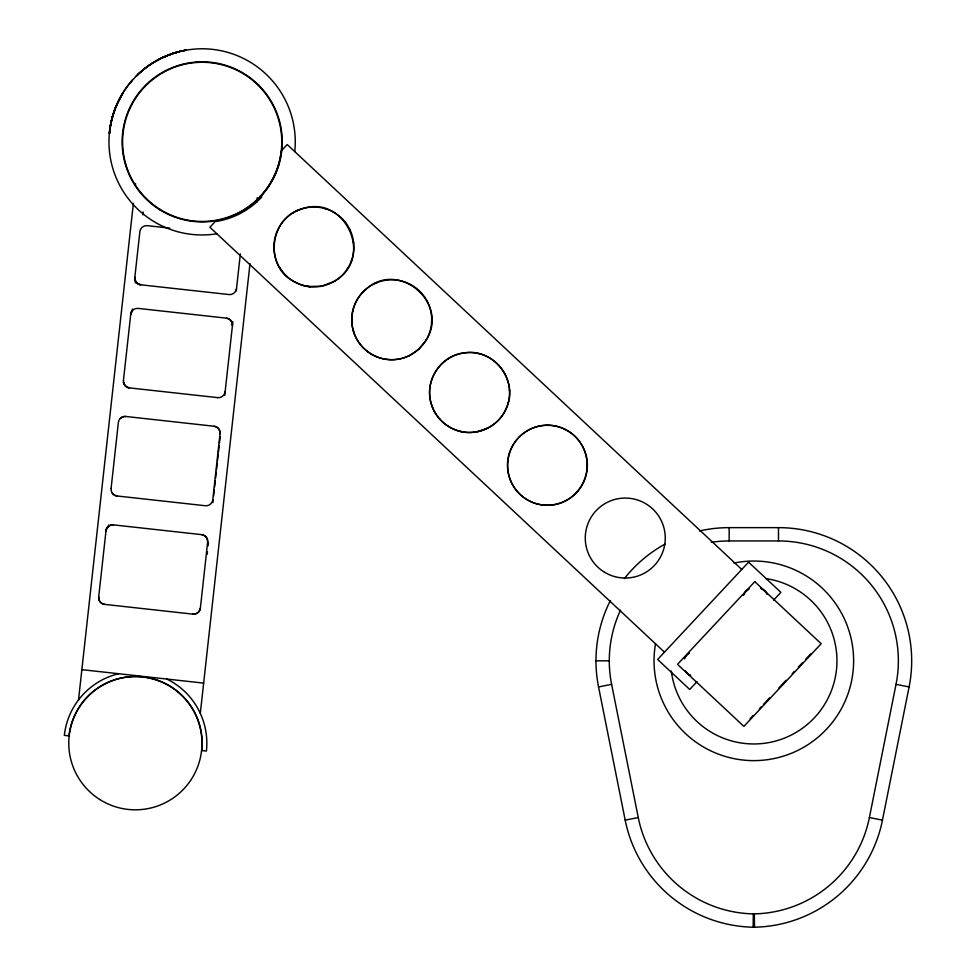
<?xml version="1.0" encoding="UTF-8"?>
<svg xmlns="http://www.w3.org/2000/svg" width="976" height="976" viewBox="0 0 976 976"><rect width="100%" height="100%" fill="white"/><g stroke="black" fill="none" stroke-linecap="round" stroke-linejoin="round"><path stroke-width="1.46" d="M291.958 280.38C263.886 264.093 270.608 217.514 301.425 209.023M353.434 331.157C349.066 316.993 353.495 300.632 364.402 290.604M699.524 530.968A133.2 133.2 0 0 1 729.157 527.638L778.482 527.638A133.2 133.2 0 0 1 909.095 686.958L882.45 820.145A133.2 133.2 0 0 1 754.485 927.2L753.167 927.2L753.301 913.878A119.877 119.877 0 0 1 638.255 817.534L611.61 684.335A119.877 119.877 0 0 1 620.516 610.171M426.012 340.282C449.826 303.865 399.489 259.994 366.695 288.603M431.636 321.824L431.673 320.836M506.068 408.785C519.549 382.104 494.234 347.993 464.881 352.824C441.054 354.788 423.974 381.03 431.185 403.6M78.519 699.914L133.383 203.313M135.322 185.66L135.554 183.549M98.698 596.922L105.994 530.859A6.795 6.734 6.3 0 1 113.46 524.881L201.703 534.641A6.783 6.734 6.6 0 1 207.656 542.095L200.373 608.146A6.795 6.722 6.3 0 1 192.919 614.136L104.664 604.376A6.734 6.686 6.3 0 1 100.064 601.789A6.832 6.783 6.3 0 1 98.698 596.922A6.783 6.734 6.2 0 0 104.664 604.388M111.081 488.525L118.377 422.462A6.783 6.734 6.3 0 1 125.867 416.484L214.086 426.244A6.783 6.747 6.8 0 1 220.051 433.698L212.768 499.761A6.783 6.734 6.3 0 1 205.302 505.739L117.059 495.979A6.747 6.71 6.2 0 1 112.106 492.88M123.44 380.433L130.735 314.382A6.771 6.747 6.3 0 1 138.202 308.404L226.444 318.152A6.771 6.747 7.5 0 1 232.41 325.606A6.771 6.747 6.9 0 0 226.444 318.152M108.556 525.039L108.409 526.393A6.722 6.307 -88.3 0 0 106.152 530.883M132.211 310.844L132.419 308.989M135.298 282.979L135.505 281.112M142.825 214.866L143.143 211.914M207.156 554.441L207.437 551.891M208.108 545.791L208.437 542.79M212.878 502.591L213.195 499.761M213.61 495.942L214.281 489.891M214.598 487.048L215.269 480.997M215.574 478.228L216.233 472.299M216.526 469.554L217.221 463.319M217.514 460.648L218.209 454.34M218.478 451.949L219.149 445.898M219.478 442.86L220.149 436.809M224.724 395.402L232.849 321.848M236.277 290.799L240.352 253.894M200.312 713.371L250.002 263.605M256.81 202.044L257.286 197.713M753.301 913.878L754.35 913.878A119.877 119.877 0 0 0 869.396 817.534L896.029 684.335A119.877 119.877 0 0 0 778.482 540.948L778.482 527.638M352.58 311.783L352.787 310.807M430.684 328.692L430.892 327.729M508.228 402.673L507.666 404.589M279.295 163.346L275.171 174.741M335.366 280.673C374.747 257.237 344.552 193.346 301.413 209.023M351.445 260.616L351.787 259.677M116.315 105.713L123.33 92.427M354.947 304.146L355.349 303.231M116.888 104.639L117.645 102.944M506.276 408.334C498.346 428 473.433 438.102 454.072 429.342M118.328 101.272L122.305 93.903M409.542 355.52L418.667 349.274L426.012 340.295M347.7 268.266L347.163 269.108M268.51 186.684L260.946 196.225M130.747 82.045L137.689 74.627A93.086 93.062 -34 0 1 160.04 58.792M162.943 57.364L160.027 58.78M216.013 220.71L209.901 227.262L664.449 652.163M281.783 150.365L287.212 144.546L741.772 569.459M696.925 681.748L689.715 689.459L657.629 659.471L748.592 562.164L780.898 592.359L773.614 600.142M750.105 718.739L753.179 715.432M759.34 708.844L761.402 706.648M763.452 704.452L769.613 697.864M778.86 687.97L786.046 680.284M792.207 673.696L794.257 671.488M798.368 667.096L802.479 662.704M805.554 659.41L810.69 653.92M418.667 349.274L419.399 348.578M364.402 290.604L366.695 288.603M447.411 359.266L448.252 358.717M335.366 280.673L334.512 281.21M292.397 213.293L293.251 212.756M334.5 281.21L321.58 286.188L307.977 286.505M409.542 355.52C398.452 361.12 384.751 361.096 373.698 355.41M295.874 211.304L297.68 210.45M487.402 428.269L478.057 431.563M178.364 51.948A92.952 92.818 -26.4 0 0 162.785 57.608L159.442 59.194A92.988 92.988 0 0 0 136.03 76.396A93.074 93.074 0 0 1 294.752 151.597M162.687 57.596L164.334 56.73M163.517 57.206L172.776 53.46A93.001 92.781 -23.2 0 1 186.172 50.154L186.245 50.166A92.952 92.866 -28.4 0 0 171.849 53.814L164.749 56.657M374.784 283.565L375.687 283.15M376.614 282.759L377.541 282.393M299.534 209.694L300.474 209.34M304.292 208.193L305.256 207.961M753.167 927.2A133.2 133.2 0 0 1 625.189 820.145L598.556 686.958L611.61 684.335M625.189 820.145L638.255 817.534M310.112 207.193L312.076 207.058M711.297 542.29A119.877 119.877 0 0 1 729.157 540.948L778.482 540.948M595.97 660.825L609.28 660.825M315.028 207.034L316.505 207.107M310.392 286.785L302.792 285.37M169.775 228.14L147.327 225.663A6.771 6.747 6.3 0 0 139.885 231.641L134.822 277.355A6.771 6.747 5.2 0 0 140.8 284.809L229.055 294.557A6.771 6.747 6.3 0 0 236.497 288.579M217.672 397.635L129.405 387.887A6.783 6.747 5.1 0 1 123.476 382.092M81.862 669.658L203.655 683.115M474.617 352.873L475.568 353.007M307.013 286.346L305.586 286.066M896.029 684.335L909.095 686.958M869.396 817.534L882.45 820.145M460.501 431.429L461.453 431.636M479.35 353.763L480.277 354.007M458.622 430.941L459.562 431.197M303.243 285.492L302.34 285.236M324.618 208.486L325.545 208.754M301.413 284.943L293.178 281.149M376.748 356.789L375.87 356.423M454.072 429.342C444.446 425.329 436.54 417.374 432.624 407.7M373.698 355.41C364.878 350.982 357.826 343.137 354.361 333.902M293.178 281.149L291.97 280.393M367.244 351.323L368.001 351.897M286.737 276.293L287.444 276.928M442.043 421.473L442.75 422.132M186.245 50.166L186.16 50.081A93.171 93.171 0 0 0 137.689 74.627M178.266 51.826L178.352 51.899A93.049 92.915 -26.3 0 0 162.968 57.413M110.508 125.233L110.593 125.318A92.94 92.903 -61.8 0 1 115.375 108.165M116.229 105.676A93.001 92.964 -60.6 0 0 109.324 133.309L109.495 133.407M285.37 274.964L286.041 275.635M363.011 347.529L363.682 348.2M439.395 418.692L440.03 419.412M283.43 272.841L284.065 273.561M282.223 271.352L282.82 272.097M345.077 222.003L345.675 222.76M281.649 270.584L280.551 269.01M424.633 297.07L425.17 297.875M435.43 413.275L435.943 414.08M279.539 267.4L280.039 268.217M504.555 373.198L505.019 374.052M434.027 410.774L434.479 411.616M427.11 301.169L427.549 302.023M349.713 229.262L350.128 230.129M432.624 407.712L432.258 406.797M432.258 406.809L431.185 403.588M354.361 333.902L353.727 332.072M431.929 405.894L431.612 404.979M353.727 332.072L353.434 331.145M353.556 242.146L353.666 243.122M509.448 389.912L509.509 390.888M754.35 913.878L754.485 927.163M431.685 318.859L431.697 319.835M729.157 527.638L729.157 540.948M166.847 679.052A71.468 71.468 0 0 1 206.412 751.069L201.764 750.556A66.795 66.795 0 0 0 142.703 676.832A66.795 66.795 0 0 0 68.991 735.892L64.331 735.367A71.468 71.468 0 0 1 118.669 673.721M123.464 380.42A6.759 6.722 5.8 0 0 129.405 387.875A6.759 6.722 6.1 0 1 123.476 382.092M225.102 391.669A6.783 6.747 6.3 0 1 217.66 397.647M117.047 495.991A6.783 6.734 6 0 1 111.105 488.488M200.361 608.146A6.783 6.734 6.3 0 1 192.919 614.136M120.341 418.423A6.747 6.71 6.3 0 1 125.831 416.496M113.448 524.893A6.734 6.673 6.3 0 0 108.409 526.406A6.771 6.637 61.1 0 0 106.03 529.956M130.589 314.382A7.113 6.283 -22.9 0 1 131.931 310.685M130.991 314.357A7.113 5.758 -36.9 0 1 132.48 311.002M201.703 534.628A6.795 6.734 6.7 0 1 207.644 542.095M214.098 426.231A6.783 6.734 7.2 0 1 220.039 433.698M598.556 686.958A133.2 133.2 0 0 1 610.415 600.484M624.396 578.573A133.2 133.2 0 0 1 665.046 544.083M734.001 563.03A99.796 99.796 0 0 1 853.329 653.237A99.796 99.796 0 0 1 749.08 760.511A99.796 99.796 0 0 1 655.494 643.818M109.41 133.322A93.171 93.171 0 0 1 132.333 80.215A93.074 93.074 0 0 0 216.867 233.776M109.629 133.419A92.903 92.659 -71 0 1 117.01 104.688M281.515 150.341A80.435 79.129 -39.4 0 1 278.99 163.273M261.763 196.981A79.032 78.263 -71 0 1 216.135 221.479M275 174.667A78.239 76.006 -46.8 0 1 268.351 186.575M765.818 578.573A83.131 83.131 0 0 1 836.822 665.449A83.131 83.131 0 0 1 756.62 743.919A83.131 83.131 0 0 1 671.317 671.024M690.642 675.551A13.042 13.042 0 0 1 685.701 671.268M684.457 658.69A13.042 13.042 0 0 1 689.239 652.981M743.468 595.092A13.274 13.274 0 0 1 748.385 589.431M761.097 588.552A13.274 13.274 0 0 1 767.234 594.299M690.447 675.526A13.103 13.103 0 0 1 685.555 671.183M684.432 658.568A13.103 13.103 0 0 1 689.263 652.883M743.456 594.933A13.359 13.359 0 0 1 749.373 588.76M760.609 588.247A13.359 13.359 0 0 1 767.063 593.847M754.79 581.659L677.515 664.327L743.907 726.388L821.182 643.721L754.79 581.659M134.834 277.33A6.759 6.747 5.9 0 0 140.8 284.797A6.759 6.734 6.1 0 1 134.834 277.391M159.82 209.254A79.593 79.593 0 0 0 281.722 144.875A79.593 79.593 0 0 0 165.017 71.492A79.593 79.593 0 0 0 159.82 209.254M604.717 572.351A39.992 39.979 0 0 0 665.254 538.691A39.992 39.979 0 0 0 605.84 503.104A39.992 39.979 0 0 0 604.717 572.351M577.975 490.696A40.065 39.699 -81.4 0 0 554.039 425.719A40.065 39.699 -81.4 0 0 510.167 479.265A40.065 39.699 -81.4 0 0 577.975 490.696M160.149 209.986A80.044 80.044 0 0 0 282.198 144.204A80.044 80.044 0 0 0 164.2 71.407A80.044 80.044 0 0 0 160.149 209.986M292.617 280.807A39.955 39.955 0 0 0 353.824 248.49A39.955 39.955 0 0 0 295.228 211.646A39.955 39.955 0 0 0 292.617 280.807M370.465 353.58A39.955 39.955 0 0 0 431.66 321.25A39.955 39.955 0 0 0 373.076 284.406A39.955 39.955 0 0 0 370.465 353.58M448.313 426.341A39.955 39.955 0 0 0 509.509 394.023A39.955 39.955 0 0 0 450.912 357.179A39.955 39.955 0 0 0 448.313 426.341M526.149 499.114A39.955 39.955 0 0 0 587.357 466.784A39.955 39.955 0 0 0 528.76 429.94A39.955 39.955 0 0 0 526.149 499.114M99.869 799.564A66.6 66.6 0 0 0 201.922 745.786A66.6 66.6 0 0 0 104.322 684.298A66.6 66.6 0 0 0 99.869 799.564"/></g></svg>
